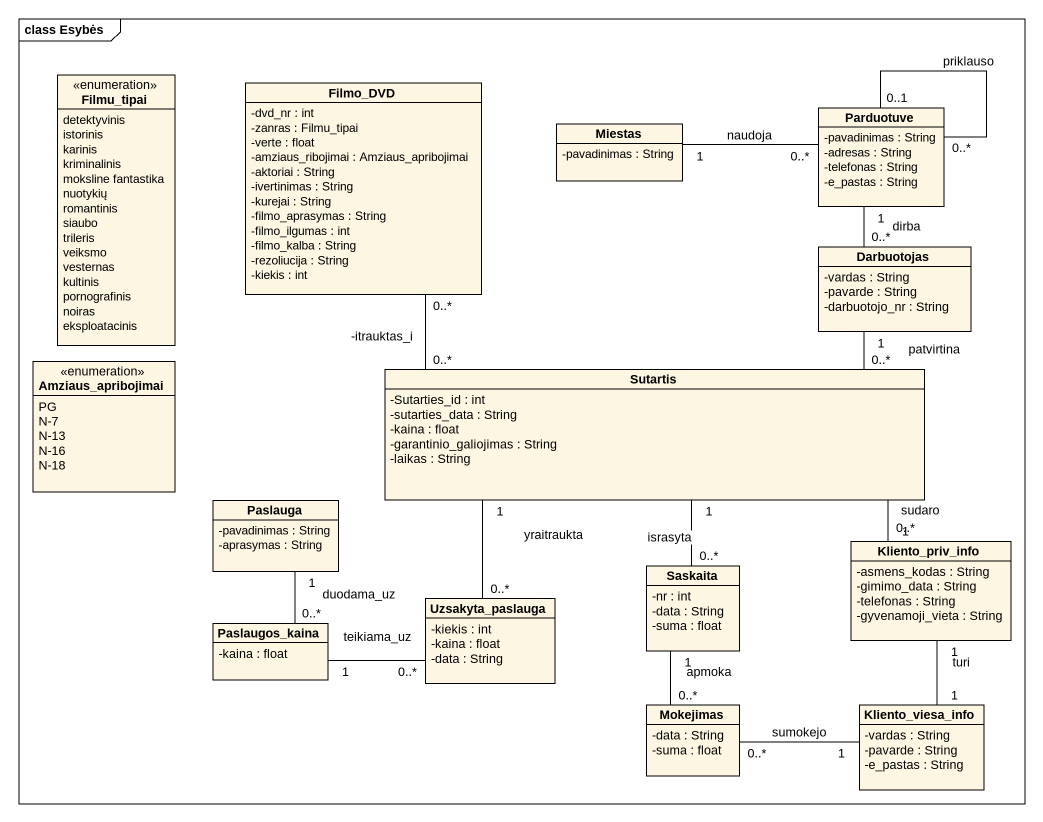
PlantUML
@startuml
mainframe class Esybės
hide circle
hide empty members
skinparam classAttributeIconSize 0
enum Filmu_tipai {
  detektyvinis
  istorinis
  karinis
  kriminalinis
  moksline fantastika
  nuotykių
  romantinis
  siaubo
  trileris
  veiksmo
  vesternas
  kultinis
  pornografinis
  noiras
  eksploatacinis
}
class Filmo_DVD {
  -dvd_nr : int
  -zanras : Filmu_tipai
  -verte : float
  -amziaus_ribojimai : Amziaus_apribojimai
  -aktoriai : String
  -ivertinimas : String
  -kurejai : String
  -filmo_aprasymas : String
  -filmo_ilgumas : int
  -filmo_kalba : String
  -rezoliucija : String
  -kiekis : int
}
class Miestas {
  -pavadinimas : String
}
class Parduotuve {
  -pavadinimas : String
  -adresas : String
  -telefonas : String
  -e_pastas : String
}
class Darbuotojas {
  -vardas : String
  -pavarde : String
  -darbuotojo_nr : String
}
enum Amziaus_apribojimai {
  PG
  N-7
  N-13
  N-16
  N-18
}
class Sutartis {
  -Sutarties_id : int
  -sutarties_data : String
  -kaina : float
  -garantinio_galiojimas : String
  -laikas : String
}
class Paslauga {
  -pavadinimas : String
  -aprasymas : String
}
class Kliento_priv_info {
  -asmens_kodas : String
  -gimimo_data : String
  -telefonas : String
  -gyvenamoji_vieta : String
}
class Uzsakyta_paslauga {
  -kiekis : int
  -kaina : float
  -data : String
}
class Saskaita {
  -nr : int
  -data : String
  -suma : float
}
class Paslaugos_kaina {
  -kaina : float
}
class Mokejimas {
  -data : String
  -suma : float
}
class Kliento_viesa_info {
  -vardas : String
  -pavarde : String
  -e_pastas : String
}
Filmo_DVD "0..*" -- "-itrauktas_i\n0..*" Sutartis
Parduotuve "0..*" -left- "1" Miestas : naudoja
Parduotuve "0..*" -- "0..1" Parduotuve : priklauso
Parduotuve "1" -- "0..*" Darbuotojas : dirba
Darbuotojas "1" -- "0..*" Sutartis : patvirtina
Paslauga "1" -- "0..*" Paslaugos_kaina : duodama_uz
Kliento_priv_info "1" -left- "0..*" Sutartis : sudaro
Uzsakyta_paslauga "0..*" -up- "1" Sutartis : yraitraukta
Saskaita "0..*" -up- "1" Sutartis : israsyta
Paslaugos_kaina "1" -right- "0..*" Uzsakyta_paslauga : teikiama_uz
Mokejimas "0..*" -up- "1" Saskaita : apmoka
Kliento_viesa_info "1" -up- "1" Kliento_priv_info : turi
Kliento_viesa_info "1" -left- "0..*" Mokejimas : sumokejo
@enduml
